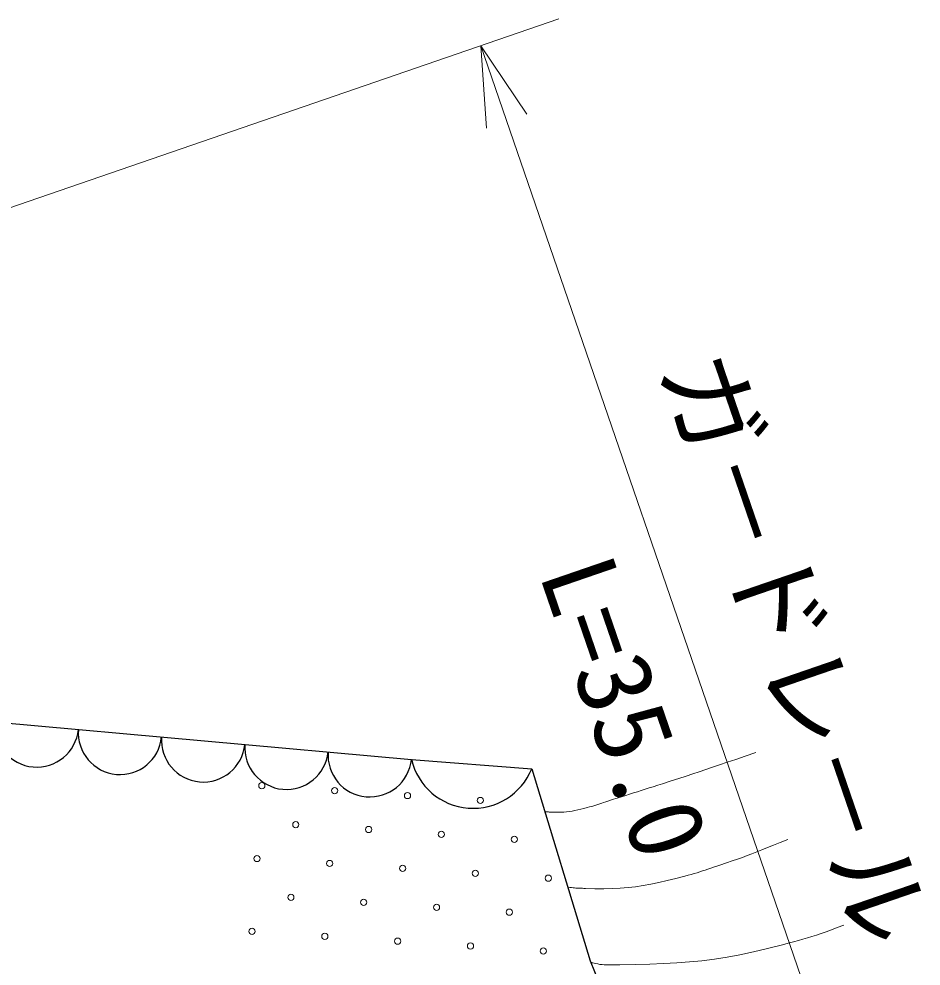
# Model space of a CAD drawing. Units: millimetres, scale not verified. Extents: x 40000 to 680000, y 20000 to 380000.
# Drawn here: x 524344 to 546192, y 300836 to 323773 of the extents above; entities that cross this region are included whole.
import ezdxf
from ezdxf.enums import TextEntityAlignment as Align

# ---------------------------------------------------------------- set-up
doc = ezdxf.new("R2010")
doc.units = ezdxf.units.MM
doc.header["$LTSCALE"] = 1000
doc.layers.add('S-BGD-RSTR', color=7, linetype='Continuous', lineweight=13)
doc.layers.add('S-STR-HTXT', color=7, linetype='Continuous', lineweight=13)
doc.styles.add('@ＭＳ ゴシック', font='')
doc.styles.add('ＭＳ ゴシック', font='')
doc.styles.get('@ＭＳ ゴシック').set_extended_font_data('@MS Gothic')
doc.styles.get('ＭＳ ゴシック').set_extended_font_data('MS Gothic')

msp = doc.modelspace()

# ---------------------------------------------------------------- linework, layer by layer
at = {"layer": 'S-BGD-RSTR', "lineweight": 25}
for p, q in [((519737, 307106), (533848, 305842)), ((533848, 305842), (536765, 305615)), ((536765, 305615), (538179, 300962)), ((538179, 300962), (538388, 300445))]:
    msp.add_line(p, q, dxfattribs=at)
at = {"layer": 'S-BGD-RSTR'}
for p, q in [((542190, 306006), (541932, 305919)), ((541499, 305771), (541313, 305708)), ((541704, 305841), (541499, 305771)), ((541932, 305919), (541704, 305841)), ((540822, 305543), (540664, 305491)), ((540980, 305596), (540822, 305543)), ((541142, 305651), (540980, 305596)), ((541313, 305708), (541142, 305651)), ((540137, 305318), (539927, 305251)), ((540326, 305380), (540137, 305318)), ((540501, 305437), (540326, 305380)), ((540664, 305491), (540501, 305437)), ((539414, 305087), (539321, 305058)), ((539508, 305117), (539414, 305087)), ((539605, 305148), (539508, 305117)), ((539706, 305180), (539605, 305148)), ((539813, 305214), (539706, 305180)), ((539927, 305251), (539813, 305214)), ((538658, 304848), (538604, 304830)), ((538715, 304866), (538658, 304848)), ((538829, 304903), (538715, 304866)), ((538936, 304937), (538829, 304903)), ((539038, 304969), (538936, 304937)), ((539134, 304999), (539038, 304969)), ((539229, 305029), (539134, 304999)), ((539321, 305058), (539229, 305029)), ((537879, 304616), (537810, 304602)), ((537951, 304632), (537879, 304616)), ((538027, 304651), (537951, 304632)), ((538107, 304672), (538027, 304651)), ((538165, 304688), (538107, 304672)), ((538219, 304703), (538165, 304688)), ((538270, 304719), (538219, 304703)), ((538319, 304734), (538270, 304719)), ((538366, 304749), (538319, 304734)), ((538412, 304765), (538366, 304749)), ((538459, 304780), (538412, 304765)), ((538505, 304797), (538459, 304780)), ((538554, 304813), (538505, 304797)), ((538604, 304830), (538554, 304813)), ((537097, 304573), (537081, 304575)), ((537113, 304571), (537097, 304573)), ((537126, 304570), (537113, 304571)), ((537139, 304569), (537126, 304570)), ((537151, 304568), (537139, 304569)), ((537162, 304567), (537151, 304568)), ((537173, 304567), (537162, 304567)), ((537185, 304566), (537173, 304567)), ((537196, 304566), (537185, 304566)), ((537209, 304565), (537196, 304566)), ((537222, 304565), (537209, 304565)), ((537236, 304564), (537222, 304565)), ((537319, 304561), (537236, 304564)), ((537397, 304561), (537319, 304561)), ((537470, 304562), (537397, 304561)), ((537541, 304566), (537470, 304562)), ((537609, 304572), (537541, 304566)), ((537676, 304579), (537609, 304572)), ((537743, 304589), (537676, 304579)), ((537810, 304602), (537743, 304589)), ((542470, 303705), (542336, 303651)), ((542616, 303764), (542470, 303705)), ((542780, 303830), (542616, 303764)), ((542964, 303904), (542780, 303830)), ((541864, 303468), (541744, 303425)), ((541980, 303512), (541864, 303468)), ((542095, 303556), (541980, 303512)), ((542212, 303602), (542095, 303556)), ((542336, 303651), (542212, 303602)), ((541243, 303253), (541168, 303228)), ((541322, 303280), (541243, 303253)), ((541477, 303332), (541322, 303280)), ((541616, 303380), (541477, 303332)), ((541744, 303425), (541616, 303380)), ((540471, 303012), (540249, 302955)), ((540552, 303034), (540471, 303012)), ((540628, 303055), (540552, 303034)), ((540699, 303076), (540628, 303055)), ((540768, 303096), (540699, 303076)), ((540834, 303117), (540768, 303096)), ((540899, 303138), (540834, 303117)), ((540964, 303159), (540899, 303138)), ((541029, 303181), (540964, 303159)), ((541097, 303204), (541029, 303181)), ((541168, 303228), (541097, 303204)), ((539464, 302786), (539280, 302758)), ((539651, 302819), (539464, 302786)), ((539842, 302859), (539651, 302819)), ((540040, 302904), (539842, 302859)), ((540249, 302955), (540040, 302904)), ((537683, 302739), (537637, 302745)), ((537725, 302734), (537683, 302739)), ((537763, 302730), (537725, 302734)), ((537798, 302727), (537763, 302730)), ((537831, 302725), (537798, 302727)), ((537863, 302723), (537831, 302725)), ((537893, 302721), (537863, 302723)), ((537924, 302720), (537893, 302721)), ((537957, 302719), (537924, 302720)), ((537990, 302718), (537957, 302719)), ((538027, 302716), (537990, 302718)), ((538067, 302715), (538027, 302716)), ((538295, 302707), (538067, 302715)), ((538510, 302706), (538295, 302707)), ((538713, 302710), (538510, 302706)), ((538907, 302720), (538713, 302710)), ((539095, 302736), (538907, 302720)), ((539280, 302758), (539095, 302736)), ((543890, 301666), (543769, 301624)), ((544020, 301713), (543890, 301666)), ((544164, 301766), (544020, 301713)), ((544323, 301826), (544164, 301766)), ((543102, 301425), (542974, 301390)), ((543221, 301457), (543102, 301425)), ((543332, 301489), (543221, 301457)), ((543440, 301520), (543332, 301489)), ((543547, 301552), (543440, 301520)), ((543656, 301587), (543547, 301552)), ((543769, 301624), (543656, 301587)), ((542131, 301176), (541806, 301107)), ((542472, 301257), (542131, 301176)), ((542834, 301352), (542472, 301257)), ((542974, 301390), (542834, 301352)), ((540886, 300965), (540583, 300935)), ((541188, 301003), (540886, 300965)), ((541493, 301050), (541188, 301003)), ((541806, 301107), (541493, 301050)), ((538200, 300922), (538194, 300924)), ((538204, 300921), (538200, 300922)), ((538209, 300919), (538204, 300921)), ((538213, 300918), (538209, 300919)), ((538217, 300917), (538213, 300918)), ((538221, 300916), (538217, 300917)), ((538224, 300915), (538221, 300916)), ((538228, 300915), (538224, 300915)), ((538232, 300914), (538228, 300915)), ((538236, 300913), (538232, 300914)), ((538240, 300912), (538236, 300913)), ((538245, 300911), (538240, 300912)), ((538305, 300897), (538245, 300911)), ((538362, 300886), (538305, 300897)), ((538416, 300877), (538362, 300886)), ((538468, 300871), (538416, 300877)), ((538518, 300866), (538468, 300871)), ((538569, 300863), (538518, 300866)), ((538619, 300862), (538569, 300863)), ((538670, 300862), (538619, 300862)), ((538723, 300862), (538670, 300862)), ((538778, 300863), (538723, 300862)), ((538836, 300864), (538778, 300863)), ((538898, 300865), (538836, 300864)), ((539272, 300872), (538898, 300865)), ((539623, 300882), (539272, 300872)), ((539956, 300895), (539623, 300882)), ((540275, 300912), (539956, 300895)), ((540583, 300935), (540275, 300912))]:
    msp.add_line(p, q, dxfattribs=at)
for centre in [(530226, 305203), (531990, 305084), (533754, 304965), (535518, 304846), (531049, 304261), (532813, 304143), (534576, 304024), (536340, 303905), (530108, 303439), (531871, 303320), (533635, 303201), (535399, 303083), (537163, 302964), (530930, 302498), (532694, 302379), (534458, 302260), (536221, 302141), (529989, 301675), (531752, 301556), (533516, 301438), (535280, 301319), (537044, 301200)]:
    msp.add_circle(centre, 75, dxfattribs=at)
at = {"layer": 'S-BGD-RSTR', "lineweight": 25}
for centre, radius, start, end in [((524777, 306666), 1012, 175.5604, 354.2045), ((526793, 306486), 1012, 175.5604, 354.2045), ((528809, 306305), 1012, 175.5604, 354.2045), ((530825, 306125), 1012, 175.5604, 354.2045), ((532841, 305944), 1012, 175.5604, 354.2045), ((535342, 306190), 1534, 193.1018, 337.9895)]:
    msp.add_arc(centre, radius, start, end, dxfattribs=at)
at = {"layer": 'S-STR-HTXT'}
for p, q in [((503378, 312060), (537420, 323773)), ((535528, 323122), (546121, 292338)), ((536646, 321464), (535528, 323122)), ((535528, 323122), (535667, 321127))]:
    msp.add_line(p, q, dxfattribs=at)

# ---------------------------------------------------------------- texts
at = {"layer": 'S-STR-HTXT', "style": 'ＭＳ ゴシック'}
msp.add_text('ガ－ドレ－ル', height=1833, rotation=288.987, dxfattribs=at).set_placement((541770, 308055), align=Align.BOTTOM_CENTER)
at = {"layer": 'S-STR-HTXT', "style": '@ＭＳ ゴシック'}
msp.add_text('L=35.0', height=1833, rotation=288.987, dxfattribs=at).set_placement((539879, 307405), align=Align.TOP_CENTER)

doc.saveas('drawing.dxf')
